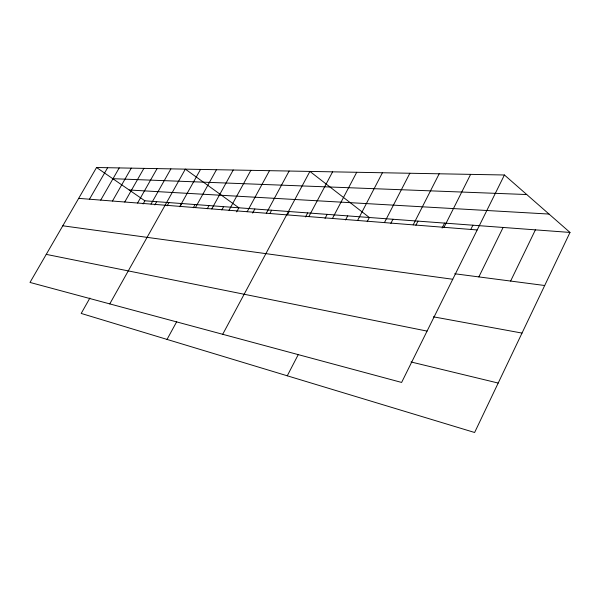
<?xml version="1.0" encoding="UTF-8"?>
<svg xmlns="http://www.w3.org/2000/svg" width="600" height="600" viewBox="0 0 600 600"><rect width="100%" height="100%" fill="white"/><g stroke="black" fill="none" stroke-linecap="round" stroke-linejoin="round"><path stroke-width="0.9" d="M504.428 174.99L401.618 382.44L30 282.435L96.547 167.505L504.428 174.99L570 232.433L474.623 432.495L81.195 313.44L89.895 298.05M510.623 281.055L535.403 229.853M478.853 276.907L503.115 227.452M470.82 229.403L472.905 225.202M442.095 228.06L444.585 223.095M444.022 227.325L470.625 174.375M413.183 224.88L439.178 173.797M415.875 225.27L417.982 221.123M390.84 223.358L392.947 219.255M384.435 222.6L409.845 173.257M287.265 375.803L298.222 354.668M367.192 221.64L369.337 217.5L309.9 171.42L222.705 334.298M357.585 220.47L382.418 172.755M345.532 219.998L347.685 215.888M332.438 218.475L356.722 172.282M325.013 218.438L327.165 214.358M308.835 216.608L332.595 171.84M305.543 216.968L307.695 212.91M287.438 214.837L289.2 211.538M269.835 213.517L271.605 210.225M266.347 213.24L289.118 171.038M247.163 211.718L269.468 170.678M252.623 213.083L254.85 208.98M167.032 339.42L176.73 321.66M236.632 211.89L238.868 207.788L185.34 169.132L109.762 303.9M228.998 210.278L250.86 170.34M221.812 209.933L223.612 206.655M207.263 208.778L209.032 205.567M211.778 208.913L233.212 170.017M195.435 207.615L216.458 169.71M193.305 207.743L195.09 204.532M179.895 206.385L200.52 169.417M179.94 206.76L181.74 203.542M167.13 205.822L168.945 202.59M154.837 204.923L156.667 201.675M143.085 203.985L144.885 200.798L570 232.433M151.02 204.097L170.88 168.87M137.572 203.032L157.072 168.615M124.74 202.013L143.887 168.375M112.462 201.038L131.28 168.142M100.718 200.108L119.205 167.917M89.468 199.215L107.64 167.708M112.778 178.688L526.732 194.535M129.21 190.005L549.023 214.058M78.683 198.36L477.188 229.95M454.71 273.757L544.695 285.51M62.797 225.795L452.752 279.263M433.365 316.815L522.015 333.082M46.245 254.377L427.065 331.103M410.993 361.965L498.188 383.055M96.547 167.505L144.885 200.798"/></g></svg>
